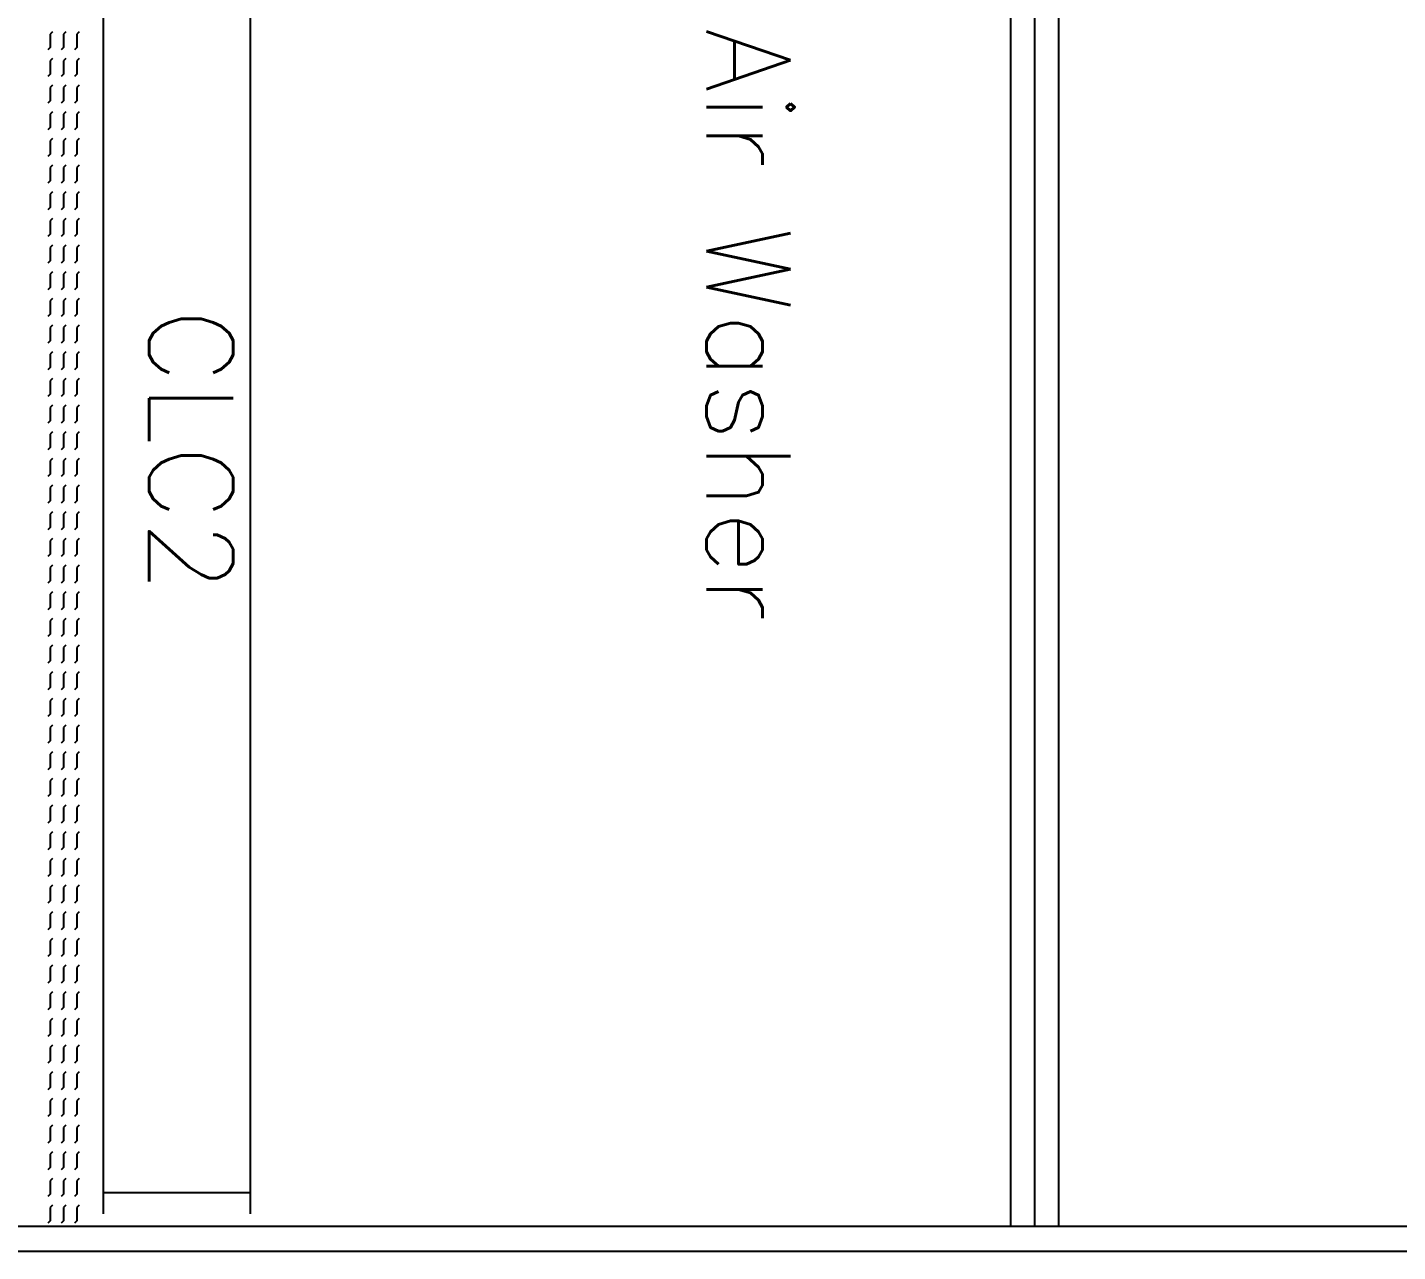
# Model space of a CAD drawing. Header units: millimetres. Extents: x -69706 to 52883, y -6882 to 68885.
# Drawn here: x -33065 to -29801, y 30569 to 33485 of the extents above; entities that cross this region are included whole.
import ezdxf

# ---------------------------------------------------------------- set-up
doc = ezdxf.new("R2010")
doc.units = ezdxf.units.MM
for name, color, linetype in [('XFM1Q40$0$COL', 1, 'Continuous'), ('XFM1Q40$0$M-EQPM-MAU', 22, 'Continuous'), ('XFM1Q40$0$TYPE14X10', 7, 'Continuous')]:
    doc.layers.add(name, color=color, linetype=linetype)
doc.styles.add('XFM1Q40$0$LSP', font='SIMPLEX.shx', dxfattribs={"bigfont": 'chineset.shx'})

# ---------------------------------------------------------------- blocks, each defined once
blk = doc.blocks.new('XFM1Q40$0$A$C10876e96')
at = {"layer": 'XFM1Q40$0$TYPE14X10', "color": 22}
for p, q in [((6449, 3790), (6449, 90)), ((6799, 3790), (6799, 90)), ((6328.4, 2904.6), (6322.8, 2899)), ((6360.2, 2904.6), (6354.5, 2899)), ((6391.9, 2904.6), (6386.3, 2899)), ((6322.8, 2899), (6322.8, 2867.2)), ((6354.5, 2899), (6354.5, 2867.2)), ((6386.3, 2899), (6386.3, 2867.2)), ((6322.8, 2867.2), (6317.2, 2861.6)), ((6328.4, 2841.1), (6322.8, 2835.5)), ((6354.5, 2867.2), (6348.9, 2861.6)), ((6360.2, 2841.1), (6354.5, 2835.5)), ((6386.3, 2867.2), (6380.7, 2861.6)), ((6391.9, 2841.1), (6386.3, 2835.5)), ((6322.8, 2835.5), (6322.8, 2803.7)), ((6354.5, 2835.5), (6354.5, 2803.7)), ((6386.3, 2835.5), (6386.3, 2803.7)), ((6322.8, 2803.7), (6317.2, 2798.1)), ((6328.4, 2777.6), (6322.8, 2772)), ((6354.5, 2803.7), (6348.9, 2798.1)), ((6360.2, 2777.6), (6354.5, 2772)), ((6386.3, 2803.7), (6380.7, 2798.1)), ((6391.9, 2777.6), (6386.3, 2772)), ((6322.8, 2772), (6322.8, 2740.2)), ((6354.5, 2772), (6354.5, 2740.2)), ((6386.3, 2772), (6386.3, 2740.2)), ((6322.8, 2740.2), (6317.2, 2734.6)), ((6328.4, 2714.1), (6322.8, 2708.5)), ((6354.5, 2740.2), (6348.9, 2734.6)), ((6360.2, 2714.1), (6354.5, 2708.5)), ((6386.3, 2740.2), (6380.7, 2734.6)), ((6391.9, 2714.1), (6386.3, 2708.5)), ((6322.8, 2676.7), (6317.2, 2671.1)), ((6322.8, 2708.5), (6322.8, 2676.7)), ((6354.5, 2676.7), (6348.9, 2671.1)), ((6354.5, 2708.5), (6354.5, 2676.7)), ((6386.3, 2676.7), (6380.7, 2671.1)), ((6386.3, 2708.5), (6386.3, 2676.7)), ((6328.4, 2650.6), (6322.8, 2645)), ((6322.8, 2645), (6322.8, 2613.2)), ((6360.2, 2650.6), (6354.5, 2645)), ((6354.5, 2645), (6354.5, 2613.2)), ((6391.9, 2650.6), (6386.3, 2645)), ((6386.3, 2645), (6386.3, 2613.2)), ((6322.8, 2613.2), (6317.2, 2607.6)), ((6354.5, 2613.2), (6348.9, 2607.6)), ((6386.3, 2613.2), (6380.7, 2607.6)), ((6328.4, 2587.1), (6322.8, 2581.5)), ((6322.8, 2581.5), (6322.8, 2549.7)), ((6360.2, 2587.1), (6354.5, 2581.5)), ((6354.5, 2581.5), (6354.5, 2549.7)), ((6391.9, 2587.1), (6386.3, 2581.5)), ((6386.3, 2581.5), (6386.3, 2549.7)), ((6322.8, 2549.7), (6317.2, 2544.1)), ((6354.5, 2549.7), (6348.9, 2544.1)), ((6386.3, 2549.7), (6380.7, 2544.1)), ((6328.4, 2523.6), (6322.8, 2518)), ((6322.8, 2518), (6322.8, 2486.2)), ((6360.2, 2523.6), (6354.5, 2518)), ((6354.5, 2518), (6354.5, 2486.2)), ((6391.9, 2523.6), (6386.3, 2518)), ((6386.3, 2518), (6386.3, 2486.2)), ((6322.8, 2486.2), (6317.2, 2480.6)), ((6354.5, 2486.2), (6348.9, 2480.6)), ((6386.3, 2486.2), (6380.7, 2480.6)), ((6328.4, 2460.1), (6322.8, 2454.5)), ((6322.8, 2454.5), (6322.8, 2422.7)), ((6360.2, 2460.1), (6354.5, 2454.5)), ((6354.5, 2454.5), (6354.5, 2422.7)), ((6391.9, 2460.1), (6386.3, 2454.5)), ((6386.3, 2454.5), (6386.3, 2422.7)), ((6322.8, 2422.7), (6317.2, 2417.1)), ((6354.5, 2422.7), (6348.9, 2417.1)), ((6386.3, 2422.7), (6380.7, 2417.1)), ((6328.4, 2396.6), (6322.8, 2391)), ((6322.8, 2391), (6322.8, 2359.2)), ((6360.2, 2396.6), (6354.5, 2391)), ((6354.5, 2391), (6354.5, 2359.2)), ((6391.9, 2396.6), (6386.3, 2391)), ((6386.3, 2391), (6386.3, 2359.2)), ((6322.8, 2359.2), (6317.2, 2353.6)), ((6354.5, 2359.2), (6348.9, 2353.6)), ((6386.3, 2359.2), (6380.7, 2353.6)), ((6328.4, 2333.1), (6322.8, 2327.5)), ((6322.8, 2327.5), (6322.8, 2295.7)), ((6360.2, 2333.1), (6354.5, 2327.5)), ((6354.5, 2327.5), (6354.5, 2295.7)), ((6391.9, 2333.1), (6386.3, 2327.5)), ((6386.3, 2327.5), (6386.3, 2295.7)), ((6322.8, 2295.7), (6317.2, 2290.1)), ((6354.5, 2295.7), (6348.9, 2290.1)), ((6386.3, 2295.7), (6380.7, 2290.1)), ((6328.4, 2269.6), (6322.8, 2264)), ((6322.8, 2264), (6322.8, 2232.2)), ((6360.2, 2269.6), (6354.5, 2264)), ((6354.5, 2264), (6354.5, 2232.2)), ((6391.9, 2269.6), (6386.3, 2264)), ((6386.3, 2264), (6386.3, 2232.2)), ((6322.8, 2232.2), (6317.2, 2226.6)), ((6354.5, 2232.2), (6348.9, 2226.6)), ((6386.3, 2232.2), (6380.7, 2226.6)), ((6328.4, 2206.1), (6322.8, 2200.5)), ((6322.8, 2200.5), (6322.8, 2168.7)), ((6360.2, 2206.1), (6354.5, 2200.5)), ((6354.5, 2200.5), (6354.5, 2168.7)), ((6391.9, 2206.1), (6386.3, 2200.5)), ((6386.3, 2200.5), (6386.3, 2168.7)), ((6322.8, 2168.7), (6317.2, 2163.1)), ((6354.5, 2168.7), (6348.9, 2163.1)), ((6386.3, 2168.7), (6380.7, 2163.1)), ((6328.4, 2142.6), (6322.8, 2137)), ((6322.8, 2137), (6322.8, 2105.2)), ((6360.2, 2142.6), (6354.5, 2137)), ((6354.5, 2137), (6354.5, 2105.2)), ((6391.9, 2142.6), (6386.3, 2137)), ((6386.3, 2137), (6386.3, 2105.2)), ((6322.8, 2105.2), (6317.2, 2099.6)), ((6354.5, 2105.2), (6348.9, 2099.6)), ((6386.3, 2105.2), (6380.7, 2099.6)), ((6328.4, 2079.1), (6322.8, 2073.5)), ((6322.8, 2073.5), (6322.8, 2041.7)), ((6360.2, 2079.1), (6354.5, 2073.5)), ((6354.5, 2073.5), (6354.5, 2041.7)), ((6391.9, 2079.1), (6386.3, 2073.5)), ((6386.3, 2073.5), (6386.3, 2041.7)), ((6322.8, 2041.7), (6317.2, 2036.1)), ((6354.5, 2041.7), (6348.9, 2036.1)), ((6386.3, 2041.7), (6380.7, 2036.1)), ((6328.4, 2015.6), (6322.8, 2010)), ((6322.8, 2010), (6322.8, 1978.2)), ((6360.2, 2015.6), (6354.5, 2010)), ((6354.5, 2010), (6354.5, 1978.2)), ((6391.9, 2015.6), (6386.3, 2010)), ((6386.3, 2010), (6386.3, 1978.2)), ((6322.8, 1978.2), (6317.2, 1972.6)), ((6354.5, 1978.2), (6348.9, 1972.6)), ((6386.3, 1978.2), (6380.7, 1972.6)), ((6328.4, 1952.1), (6322.8, 1946.5)), ((6322.8, 1946.5), (6322.8, 1914.7)), ((6360.2, 1952.1), (6354.5, 1946.5)), ((6354.5, 1946.5), (6354.5, 1914.7)), ((6391.9, 1952.1), (6386.3, 1946.5)), ((6386.3, 1946.5), (6386.3, 1914.7)), ((6322.8, 1914.7), (6317.2, 1909.1)), ((6354.5, 1914.7), (6348.9, 1909.1)), ((6386.3, 1914.7), (6380.7, 1909.1)), ((6328.4, 1888.6), (6322.8, 1883)), ((6322.8, 1883), (6322.8, 1851.2)), ((6360.2, 1888.6), (6354.5, 1883)), ((6354.5, 1883), (6354.5, 1851.2)), ((6391.9, 1888.6), (6386.3, 1883)), ((6386.3, 1883), (6386.3, 1851.2)), ((6322.8, 1851.2), (6317.2, 1845.6)), ((6354.5, 1851.2), (6348.9, 1845.6)), ((6386.3, 1851.2), (6380.7, 1845.6)), ((6328.4, 1825.1), (6322.8, 1819.5)), ((6322.8, 1819.5), (6322.8, 1787.7)), ((6360.2, 1825.1), (6354.5, 1819.5)), ((6354.5, 1819.5), (6354.5, 1787.7)), ((6391.9, 1825.1), (6386.3, 1819.5)), ((6386.3, 1819.5), (6386.3, 1787.7)), ((6322.8, 1787.7), (6317.2, 1782.1)), ((6354.5, 1787.7), (6348.9, 1782.1)), ((6386.3, 1787.7), (6380.7, 1782.1)), ((6328.4, 1761.6), (6322.8, 1756)), ((6322.8, 1756), (6322.8, 1724.2)), ((6360.2, 1761.6), (6354.5, 1756)), ((6354.5, 1756), (6354.5, 1724.2)), ((6391.9, 1761.6), (6386.3, 1756)), ((6386.3, 1756), (6386.3, 1724.2)), ((6322.8, 1724.2), (6317.2, 1718.6)), ((6328.4, 1698.1), (6322.8, 1692.5)), ((6354.5, 1724.2), (6348.9, 1718.6)), ((6360.2, 1698.1), (6354.5, 1692.5)), ((6386.3, 1724.2), (6380.7, 1718.6)), ((6391.9, 1698.1), (6386.3, 1692.5)), ((6322.8, 1692.5), (6322.8, 1660.7)), ((6354.5, 1692.5), (6354.5, 1660.7)), ((6386.3, 1692.5), (6386.3, 1660.7)), ((6322.8, 1660.7), (6317.2, 1655.1)), ((6328.4, 1634.6), (6322.8, 1629)), ((6354.5, 1660.7), (6348.9, 1655.1)), ((6360.2, 1634.6), (6354.5, 1629)), ((6386.3, 1660.7), (6380.7, 1655.1)), ((6391.9, 1634.6), (6386.3, 1629)), ((6322.8, 1629), (6322.8, 1597.2)), ((6354.5, 1629), (6354.5, 1597.2)), ((6386.3, 1629), (6386.3, 1597.2)), ((6322.8, 1597.2), (6317.2, 1591.6)), ((6328.4, 1571.1), (6322.8, 1565.5)), ((6354.5, 1597.2), (6348.9, 1591.6)), ((6360.2, 1571.1), (6354.5, 1565.5)), ((6386.3, 1597.2), (6380.7, 1591.6)), ((6391.9, 1571.1), (6386.3, 1565.5)), ((6322.8, 1565.5), (6322.8, 1533.7)), ((6354.5, 1565.5), (6354.5, 1533.7)), ((6386.3, 1565.5), (6386.3, 1533.7)), ((6322.8, 1533.7), (6317.2, 1528.1)), ((6328.4, 1507.6), (6322.8, 1502)), ((6322.8, 1502), (6322.8, 1470.2)), ((6354.5, 1533.7), (6348.9, 1528.1)), ((6360.2, 1507.6), (6354.5, 1502)), ((6354.5, 1502), (6354.5, 1470.2)), ((6386.3, 1533.7), (6380.7, 1528.1)), ((6391.9, 1507.6), (6386.3, 1502)), ((6386.3, 1502), (6386.3, 1470.2)), ((6322.8, 1470.2), (6317.2, 1464.6)), ((6354.5, 1470.2), (6348.9, 1464.6)), ((6386.3, 1470.2), (6380.7, 1464.6)), ((6328.4, 1444.1), (6322.8, 1438.5)), ((6322.8, 1438.5), (6322.8, 1406.7)), ((6360.2, 1444.1), (6354.5, 1438.5)), ((6354.5, 1438.5), (6354.5, 1406.7)), ((6391.9, 1444.1), (6386.3, 1438.5)), ((6386.3, 1438.5), (6386.3, 1406.7)), ((6322.8, 1406.7), (6317.2, 1401.1)), ((6354.5, 1406.7), (6348.9, 1401.1)), ((6386.3, 1406.7), (6380.7, 1401.1)), ((6328.4, 1380.6), (6322.8, 1375)), ((6322.8, 1375), (6322.8, 1343.2)), ((6360.2, 1380.6), (6354.5, 1375)), ((6354.5, 1375), (6354.5, 1343.2)), ((6391.9, 1380.6), (6386.3, 1375)), ((6386.3, 1375), (6386.3, 1343.2)), ((6322.8, 1343.2), (6317.2, 1337.6)), ((6354.5, 1343.2), (6348.9, 1337.6)), ((6386.3, 1343.2), (6380.7, 1337.6)), ((6328.4, 1317.1), (6322.8, 1311.5)), ((6322.8, 1311.5), (6322.8, 1279.7)), ((6360.2, 1317.1), (6354.5, 1311.5)), ((6354.5, 1311.5), (6354.5, 1279.7)), ((6391.9, 1317.1), (6386.3, 1311.5)), ((6386.3, 1311.5), (6386.3, 1279.7)), ((6322.8, 1279.7), (6317.2, 1274.1)), ((6354.5, 1279.7), (6348.9, 1274.1)), ((6386.3, 1279.7), (6380.7, 1274.1)), ((6328.4, 1253.6), (6322.8, 1248)), ((6322.8, 1248), (6322.8, 1216.2)), ((6360.2, 1253.6), (6354.5, 1248)), ((6354.5, 1248), (6354.5, 1216.2)), ((6391.9, 1253.6), (6386.3, 1248)), ((6386.3, 1248), (6386.3, 1216.2)), ((6322.8, 1216.2), (6317.2, 1210.6)), ((6354.5, 1216.2), (6348.9, 1210.6)), ((6386.3, 1216.2), (6380.7, 1210.6)), ((6328.4, 1190.1), (6322.8, 1184.5)), ((6322.8, 1184.5), (6322.8, 1152.7)), ((6360.2, 1190.1), (6354.5, 1184.5)), ((6354.5, 1184.5), (6354.5, 1152.7)), ((6391.9, 1190.1), (6386.3, 1184.5)), ((6386.3, 1184.5), (6386.3, 1152.7)), ((6322.8, 1152.7), (6317.2, 1147.1)), ((6354.5, 1152.7), (6348.9, 1147.1)), ((6386.3, 1152.7), (6380.7, 1147.1)), ((6328.4, 1126.6), (6322.8, 1121)), ((6322.8, 1121), (6322.8, 1089.2)), ((6360.2, 1126.6), (6354.5, 1121)), ((6354.5, 1121), (6354.5, 1089.2)), ((6391.9, 1126.6), (6386.3, 1121)), ((6386.3, 1121), (6386.3, 1089.2)), ((6322.8, 1089.2), (6317.2, 1083.6)), ((6354.5, 1089.2), (6348.9, 1083.6)), ((6386.3, 1089.2), (6380.7, 1083.6)), ((6328.4, 1063.1), (6322.8, 1057.5)), ((6322.8, 1057.5), (6322.8, 1025.8)), ((6360.2, 1063.1), (6354.5, 1057.5)), ((6354.5, 1057.5), (6354.5, 1025.8)), ((6391.9, 1063.1), (6386.3, 1057.5)), ((6386.3, 1057.5), (6386.3, 1025.8)), ((6322.8, 1025.7), (6317.2, 1020.1)), ((6354.5, 1025.7), (6348.9, 1020.1)), ((6386.3, 1025.7), (6380.7, 1020.1)), ((6328.4, 999.6), (6322.8, 994)), ((6322.8, 994), (6322.8, 962.3)), ((6360.2, 999.6), (6354.5, 994)), ((6354.5, 994), (6354.5, 962.3)), ((6391.9, 999.6), (6386.3, 994)), ((6386.3, 994), (6386.3, 962.3)), ((6322.8, 962.2), (6317.2, 956.6)), ((6354.5, 962.2), (6348.9, 956.6)), ((6386.3, 962.2), (6380.7, 956.6)), ((6328.4, 936.1), (6322.8, 930.5)), ((6322.8, 930.5), (6322.8, 898.8)), ((6360.2, 936.1), (6354.5, 930.5)), ((6354.5, 930.5), (6354.5, 898.8)), ((6391.9, 936.1), (6386.3, 930.5)), ((6386.3, 930.5), (6386.3, 898.8)), ((6322.8, 898.7), (6317.2, 893.1)), ((6354.5, 898.7), (6348.9, 893.1)), ((6386.3, 898.7), (6380.7, 893.1)), ((6328.4, 872.6), (6322.8, 867)), ((6322.8, 867), (6322.8, 835.3)), ((6360.2, 872.6), (6354.5, 867)), ((6354.5, 867), (6354.5, 835.3)), ((6391.9, 872.6), (6386.3, 867)), ((6386.3, 867), (6386.3, 835.3)), ((6322.8, 835.2), (6317.2, 829.6)), ((6354.5, 835.2), (6348.9, 829.6)), ((6386.3, 835.2), (6380.7, 829.6)), ((6328.4, 809.1), (6322.8, 803.5)), ((6322.8, 803.5), (6322.8, 771.8)), ((6360.2, 809.1), (6354.5, 803.5)), ((6354.5, 803.5), (6354.5, 771.8)), ((6391.9, 809.1), (6386.3, 803.5)), ((6386.3, 803.5), (6386.3, 771.8)), ((6322.8, 771.7), (6317.2, 766.1)), ((6354.5, 771.7), (6348.9, 766.1)), ((6386.3, 771.7), (6380.7, 766.1)), ((6328.4, 745.6), (6322.8, 740)), ((6322.8, 740), (6322.8, 708.3)), ((6360.2, 745.6), (6354.5, 740)), ((6354.5, 740), (6354.5, 708.3)), ((6391.9, 745.6), (6386.3, 740)), ((6386.3, 740), (6386.3, 708.3)), ((6322.8, 708.2), (6317.2, 702.6)), ((6354.5, 708.2), (6348.9, 702.6)), ((6386.3, 708.2), (6380.7, 702.6)), ((6328.4, 682.1), (6322.8, 676.5)), ((6322.8, 676.5), (6322.8, 644.8)), ((6360.2, 682.1), (6354.5, 676.5)), ((6354.5, 676.5), (6354.5, 644.8)), ((6391.9, 682.1), (6386.3, 676.5)), ((6386.3, 676.5), (6386.3, 644.8)), ((6322.8, 644.7), (6317.2, 639.1)), ((6354.5, 644.7), (6348.9, 639.1)), ((6386.3, 644.7), (6380.7, 639.1)), ((6328.4, 618.6), (6322.8, 613)), ((6322.8, 613), (6322.8, 581.3)), ((6360.2, 618.6), (6354.5, 613)), ((6354.5, 613), (6354.5, 581.3)), ((6391.9, 618.6), (6386.3, 613)), ((6386.3, 613), (6386.3, 581.3)), ((6322.8, 581.2), (6317.2, 575.6)), ((6328.4, 555.1), (6322.8, 549.5)), ((6354.5, 581.2), (6348.9, 575.6)), ((6360.2, 555.1), (6354.5, 549.5)), ((6386.3, 581.2), (6380.7, 575.6)), ((6391.9, 555.1), (6386.3, 549.5)), ((6322.8, 549.5), (6322.8, 517.8)), ((6354.5, 549.5), (6354.5, 517.8)), ((6386.3, 549.5), (6386.3, 517.8)), ((6322.8, 517.7), (6317.2, 512.1)), ((6328.4, 491.6), (6322.8, 486)), ((6354.5, 517.7), (6348.9, 512.1)), ((6360.2, 491.6), (6354.5, 486)), ((6386.3, 517.7), (6380.7, 512.1)), ((6391.9, 491.6), (6386.3, 486)), ((6322.8, 486), (6322.8, 454.3)), ((6354.5, 486), (6354.5, 454.3)), ((6386.3, 486), (6386.3, 454.3)), ((6322.8, 454.2), (6317.2, 448.6)), ((6328.4, 428.1), (6322.8, 422.5)), ((6354.5, 454.2), (6348.9, 448.6)), ((6360.2, 428.1), (6354.5, 422.5)), ((6386.3, 454.2), (6380.7, 448.6)), ((6391.9, 428.1), (6386.3, 422.5)), ((6322.8, 422.5), (6322.8, 390.8)), ((6354.5, 422.5), (6354.5, 390.8)), ((6386.3, 422.5), (6386.3, 390.8)), ((6322.8, 390.7), (6317.2, 385.1)), ((6328.4, 364.6), (6322.8, 359)), ((6322.8, 359), (6322.8, 327.3)), ((6354.5, 390.7), (6348.9, 385.1)), ((6360.2, 364.6), (6354.5, 359)), ((6354.5, 359), (6354.5, 327.3)), ((6386.3, 390.7), (6380.7, 385.1)), ((6391.9, 364.6), (6386.3, 359)), ((6386.3, 359), (6386.3, 327.3)), ((6322.8, 327.2), (6317.2, 321.6)), ((6354.5, 327.2), (6348.9, 321.6)), ((6386.3, 327.2), (6380.7, 321.6)), ((6328.4, 301.1), (6322.8, 295.5)), ((6322.8, 295.5), (6322.8, 263.8)), ((6360.2, 301.1), (6354.5, 295.5)), ((6354.5, 295.5), (6354.5, 263.8)), ((6391.9, 301.1), (6386.3, 295.5)), ((6386.3, 295.5), (6386.3, 263.8)), ((6322.8, 263.7), (6317.2, 258.1)), ((6354.5, 263.7), (6348.9, 258.1)), ((6386.3, 263.7), (6380.7, 258.1)), ((6328.4, 237.6), (6322.8, 232)), ((6322.8, 232), (6322.8, 200.3)), ((6360.2, 237.6), (6354.5, 232)), ((6354.5, 232), (6354.5, 200.3)), ((6391.9, 237.6), (6386.3, 232)), ((6386.3, 232), (6386.3, 200.3)), ((6322.8, 200.2), (6317.2, 194.6)), ((6354.5, 200.2), (6348.9, 194.6)), ((6386.3, 200.2), (6380.7, 194.6)), ((6328.4, 174.1), (6322.8, 168.5)), ((6322.8, 168.5), (6322.8, 136.8)), ((6360.2, 174.1), (6354.5, 168.5)), ((6354.5, 168.5), (6354.5, 136.8)), ((6391.9, 174.1), (6386.3, 168.5)), ((6386.3, 168.5), (6386.3, 136.8)), ((6322.8, 136.7), (6317.2, 131.1)), ((6354.5, 136.7), (6348.9, 131.1)), ((6386.3, 136.7), (6380.7, 131.1)), ((6799, 140), (6449, 140)), ((6328.4, 110.6), (6322.8, 105)), ((6322.8, 105), (6322.8, 73.3)), ((6360.2, 110.6), (6354.5, 105)), ((6354.5, 105), (6354.5, 73.3)), ((6391.9, 110.6), (6386.3, 105)), ((6386.3, 105), (6386.3, 73.3)), ((6322.8, 73.2), (6317.2, 67.6)), ((6354.5, 73.2), (6348.9, 67.6)), ((6386.3, 73.2), (6380.7, 67.6)), ((11858.2, 60), (1318.2, 60)), ((11918.2, 0), (1318.2, 0))]:
    blk.add_line(p, q, dxfattribs=at)
at = {"layer": 'XFM1Q40$0$TYPE14X10', "color": 22, "style": 'XFM1Q40$0$LSP'}
for s, p in [('Air Washer', (7886, 2914.2)), ('CLC2', (6558.2, 2247))]:
    blk.add_text(s, height=200, rotation=270, dxfattribs=at).set_placement(p)
blk = doc.blocks.new('XFM1Q40$0$A$C6DF15AF1')
at = {"layer": 'XFM1Q40$0$M-EQPM-MAU'}
for p, q in [((13077.72, -13920.3), (13491.72, -13920.3)), ((13077.72, -13926.02), (13491.72, -13926.02)), ((13089.59, -13926.02), (13491.28, -13926.02)), ((13077.72, -13931.73), (13491.72, -13931.73))]:
    blk.add_line(p, q, dxfattribs=at)
blk = doc.blocks.new('XFM1Q40$0$A$C400517eb')
at = {"layer": 'XFM1Q40$0$COL', "xscale": 10.00000000000001, "yscale": 10.00000000000001, "zscale": 10.00000000000001, "rotation": 90}
blk.add_blockref('XFM1Q40$0$A$C6DF15AF1', (147014.8, -51517.2), dxfattribs=at)

msp = doc.modelspace()

# ---------------------------------------------------------------- block references
for name, p in [('XFM1Q40$0$A$C400517eb', (-316940.039, -48630.666)), ('XFM1Q40$0$A$C10876e96', (-39333.23, 30569.334))]:
    msp.add_blockref(name, p)

doc.saveas('drawing.dxf')
